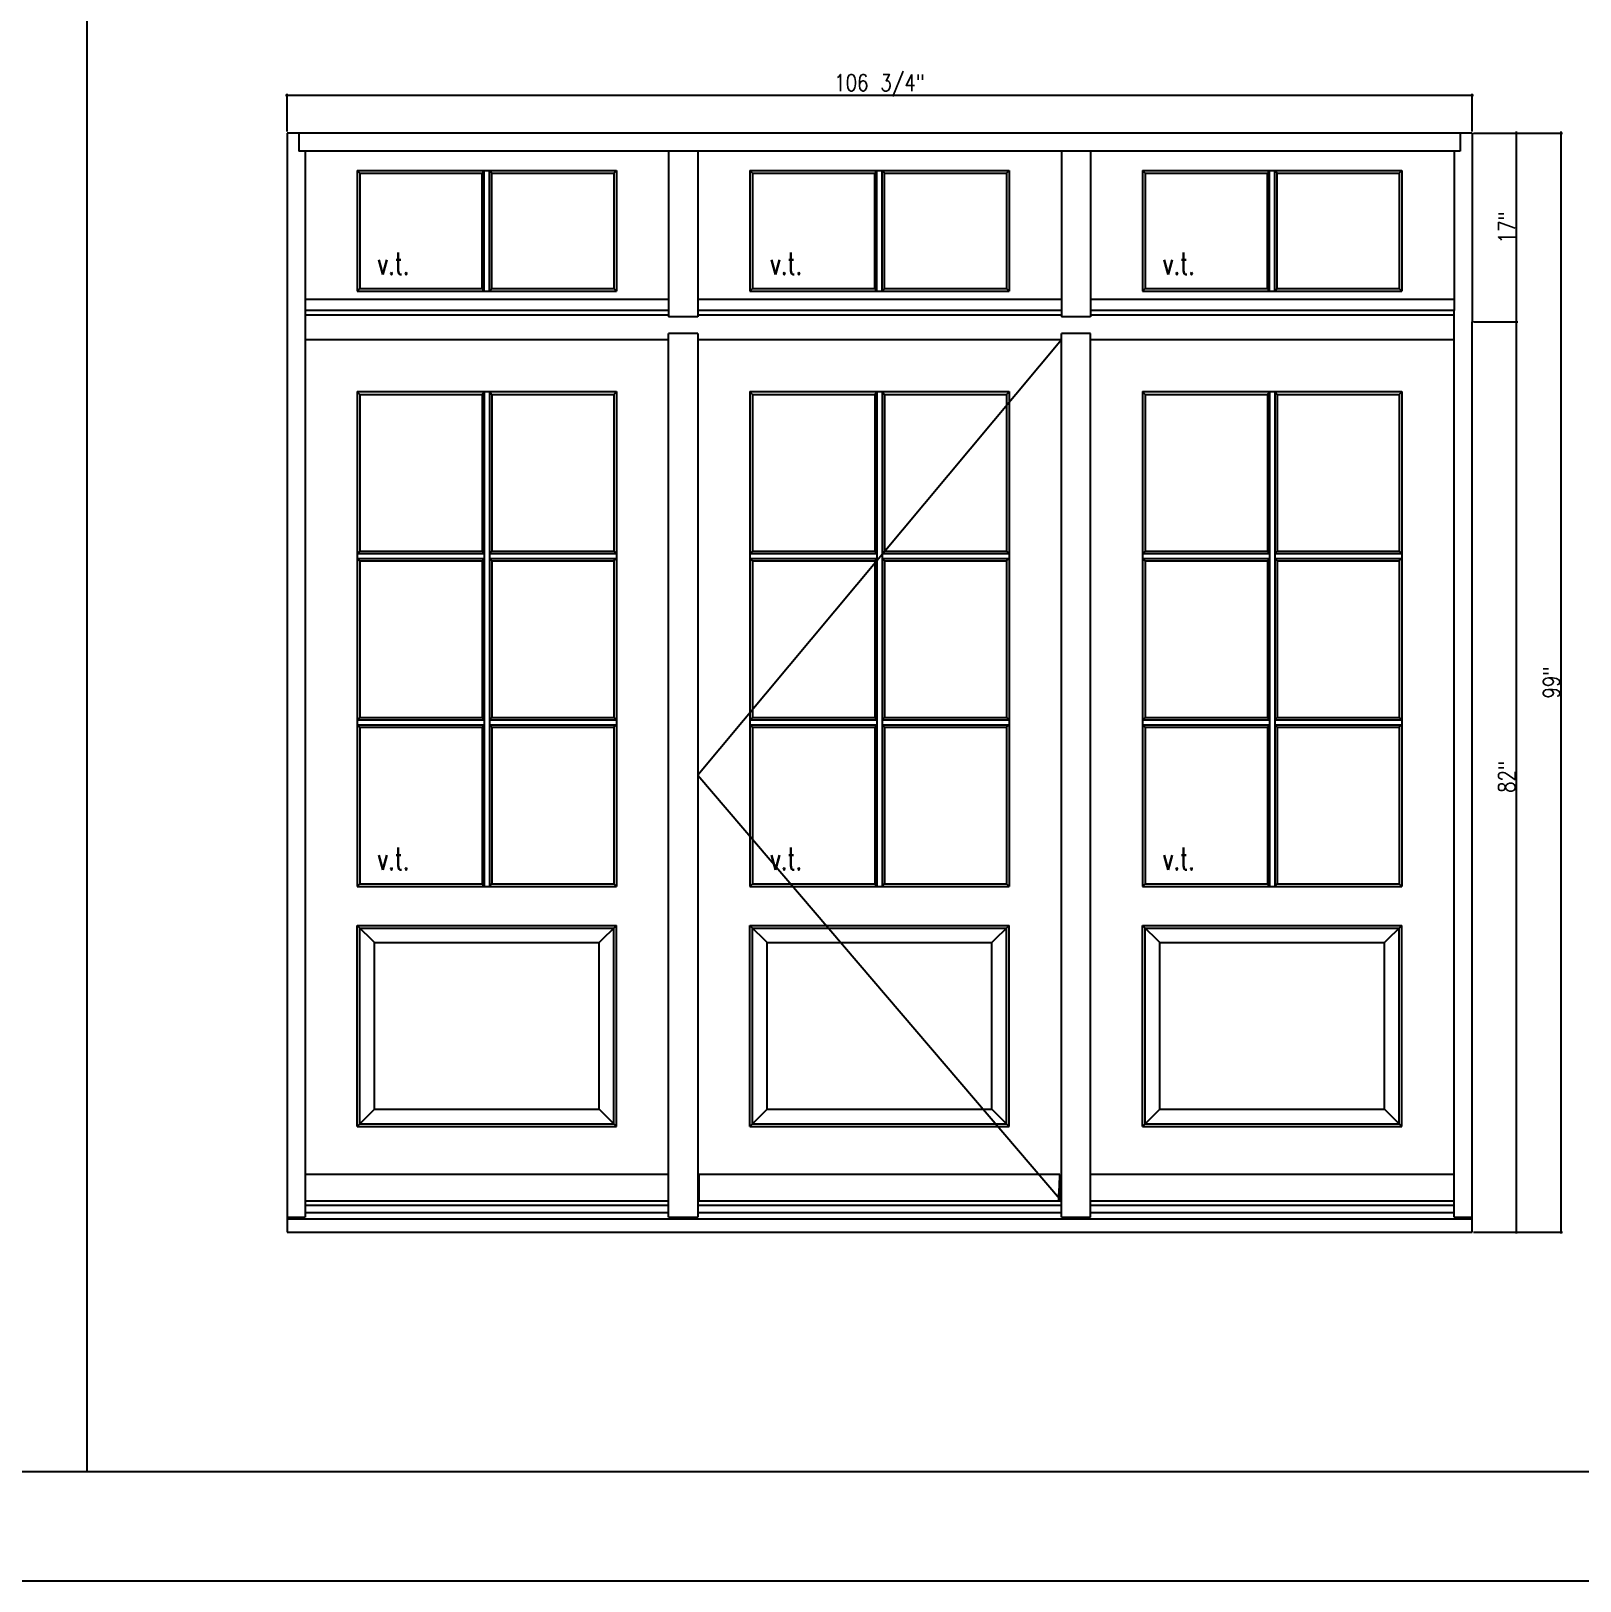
# Model space of a CAD drawing. Header units: inches. Extents: x 1985 to 11287, y 379 to 4336.
# Drawn here: x 8916.9 to 9056.4, y 3266.3 to 3405.9 of the extents above; entities that cross this region are included whole.
import ezdxf

# ---------------------------------------------------------------- set-up
doc = ezdxf.new("R2010")
doc.units = ezdxf.units.IN
doc.header["$MEASUREMENT"] = 0
doc.layers.get('0').update_dxf_attribs({"linetype": 'CONTINUOUS'})
doc.layers.get('Defpoints').update_dxf_attribs({"linetype": 'CONTINUOUS'})
for name, color, linetype in [('COTE1-1 99', 7, 'CONTINUOUS'), ('elevation 99', 7, 'CONTINUOUS'), ('opening side 99', 1, 'CONTINUOUS'), ('separation 99', 3, 'CONTINUOUS')]:
    doc.layers.add(name, color=color, linetype=linetype)
doc.styles.get("Standard").update_dxf_attribs({"font": 'txt.shx', "width": 0.8})
doc.dimstyles.new('Elevation', dxfattribs={"dimscale": 2, "dimtxt": 0.75, "dimasz": 0.0625, "dimexe": 0.0625, "dimexo": 0.0625, "dimgap": 0.0625, "dimtad": 1, "dimdec": 5, "dimzin": 0, "dimdsep": 46, "dimlunit": 5, "dimtxsty": 'Standard', "dimblk1": 'OBLIQUE', "dimblk2": 'OBLIQUE', "dimsah": 1, "dimcen": 2, "dimdle": 0.0625, "dimclrd": 1, "dimclre": 1, "dimadec": 1, "dimazin": 0, "dimtfac": 0.375, "dimtdec": 5, "dimtmove": 0, "dimatfit": 3, "dimldrblk": 'OBLIQUE', "dimfxl": 1, "dimfrac": 2, "dimtolj": 1, "dimtzin": 0, "dimarcsym": 0})

# ---------------------------------------------------------------- blocks, each defined once
blk = doc.blocks.new('_OBLIQUE')
at = {"color": 0, "linetype": 'ByBlock'}
blk.add_line((-0.5, -0.5), (0.5, 0.5), dxfattribs=at)
blk = doc.blocks.new('*D207')
at = {"layer": 'COTE1-1 99', "color": 1, "lineweight": -2, "transparency": 16777216}
for p, q in [((8939.83, 3400.13), (9046.83, 3400.13)), ((8939.96, 3396.85), (8939.96, 3400.26)), ((9046.71, 3396.85), (9046.71, 3400.26))]:
    blk.add_line(p, q, dxfattribs=at)
at = {"layer": 'Defpoints', "color": 0, "transparency": 16777216}
for p in [(9046.71, 3400.13), (8939.96, 3396.72), (9046.71, 3396.72)]:
    blk.add_point(p, dxfattribs=at)
at = {"layer": 'COTE1-1 99', "color": 1, "lineweight": -2, "transparency": 16777216, "xscale": 0.125, "yscale": 0.125, "zscale": 0.125, "rotation": 180}
blk.add_blockref('_OBLIQUE', (8939.96, 3400.13), dxfattribs=at)
at = {"layer": 'COTE1-1 99', "color": 1, "lineweight": -2, "transparency": 16777216, "xscale": 0.125, "yscale": 0.125, "zscale": 0.125}
blk.add_blockref('_OBLIQUE', (9046.71, 3400.13), dxfattribs=at)
at = {"layer": 'COTE1-1 99', "color": 0, "transparency": 16777216, "insert": (8993.33, 3401.01), "char_height": 1.5, "attachment_point": 5}
blk.add_mtext('\\A1;106 3/4"', dxfattribs=at)
blk = doc.blocks.new('*D208')
at = {"layer": 'COTE1-1 99', "color": 1, "lineweight": -2, "transparency": 16777216}
for p, q in [((9046.83, 3396.72), (9050.83, 3396.72)), ((9050.71, 3379.6), (9050.71, 3396.85)), ((9046.83, 3379.72), (9050.83, 3379.72))]:
    blk.add_line(p, q, dxfattribs=at)
at = {"layer": 'Defpoints', "color": 0, "transparency": 16777216}
for p in [(9046.71, 3396.72), (9050.71, 3396.72), (9046.71, 3379.72)]:
    blk.add_point(p, dxfattribs=at)
at = {"layer": 'COTE1-1 99', "color": 1, "lineweight": -2, "transparency": 16777216, "xscale": 0.125, "yscale": 0.125, "zscale": 0.125}
for p, rotation in [((9050.71, 3396.72), 90), ((9050.71, 3379.72), 270)]:
    blk.add_blockref('_OBLIQUE', p, dxfattribs=dict(at, rotation=rotation))
at = {"layer": 'COTE1-1 99', "color": 0, "transparency": 16777216, "insert": (9049.83, 3388.22), "char_height": 1.5, "attachment_point": 5, "rotation": 90}
blk.add_mtext('\\A1;17"', dxfattribs=at)
blk = doc.blocks.new('*D209')
at = {"layer": 'COTE1-1 99', "color": 1, "lineweight": -2, "transparency": 16777216}
for p, q in [((9046.83, 3379.72), (9050.83, 3379.72)), ((9050.71, 3297.6), (9050.71, 3379.85)), ((9046.83, 3297.72), (9050.83, 3297.72))]:
    blk.add_line(p, q, dxfattribs=at)
at = {"layer": 'Defpoints', "color": 0, "transparency": 16777216}
for p in [(9046.71, 3379.72), (9050.71, 3379.72), (9046.71, 3297.72)]:
    blk.add_point(p, dxfattribs=at)
at = {"layer": 'COTE1-1 99', "color": 1, "lineweight": -2, "transparency": 16777216, "xscale": 0.125, "yscale": 0.125, "zscale": 0.125}
for p, rotation in [((9050.71, 3379.72), 90), ((9050.71, 3297.72), 270)]:
    blk.add_blockref('_OBLIQUE', p, dxfattribs=dict(at, rotation=rotation))
at = {"layer": 'COTE1-1 99', "color": 0, "transparency": 16777216, "insert": (9049.83, 3338.72), "char_height": 1.5, "attachment_point": 5, "rotation": 90}
blk.add_mtext('\\A1;82"', dxfattribs=at)
blk = doc.blocks.new('*D210')
at = {"layer": 'COTE1-1 99', "color": 1, "lineweight": -2, "transparency": 16777216}
for p, q in [((9046.83, 3396.72), (9054.85, 3396.72)), ((9054.73, 3297.6), (9054.73, 3396.85)), ((9046.83, 3297.72), (9054.85, 3297.72))]:
    blk.add_line(p, q, dxfattribs=at)
at = {"layer": 'Defpoints', "color": 0, "transparency": 16777216}
for p in [(9046.71, 3396.72), (9054.73, 3396.72), (9046.71, 3297.72)]:
    blk.add_point(p, dxfattribs=at)
at = {"layer": 'COTE1-1 99', "color": 1, "lineweight": -2, "transparency": 16777216, "xscale": 0.125, "yscale": 0.125, "zscale": 0.125}
for p, rotation in [((9054.73, 3396.72), 90), ((9054.73, 3297.72), 270)]:
    blk.add_blockref('_OBLIQUE', p, dxfattribs=dict(at, rotation=rotation))
at = {"layer": 'COTE1-1 99', "color": 0, "transparency": 16777216, "insert": (9053.85, 3347.22), "char_height": 1.5, "attachment_point": 5, "rotation": 90}
blk.add_mtext('\\A1;99"', dxfattribs=at)

msp = doc.modelspace()

# ---------------------------------------------------------------- linework, layer by layer
at = {"layer": 'elevation 99'}
for p, q in [((8976.955807, 3396.722979), (8939.955807, 3396.722979)), ((8939.955807, 3396.722979), (8939.955807, 3380.722979)), ((8941.018307, 3396.722979), (8941.018307, 3395.097979)), ((9012.330807, 3396.722979), (8974.330807, 3396.722979)), ((9046.705807, 3396.722979), (9009.705807, 3396.722979)), ((9045.643307, 3396.722979), (9045.643307, 3395.097979)), ((9046.705807, 3396.722979), (9046.705807, 3379.722979)), ((8974.330807, 3395.097979), (8941.018307, 3395.097979)), ((8941.580807, 3395.097979), (8941.580807, 3380.722979)), ((8974.330807, 3395.097979), (8974.330807, 3380.160479)), ((8976.955807, 3395.097979), (8974.330807, 3395.097979)), ((9009.705807, 3395.097979), (8976.955807, 3395.097979)), ((8976.955807, 3395.097979), (8976.955807, 3380.160479)), ((9009.705807, 3395.097979), (9009.705807, 3380.160479)), ((9012.330807, 3395.097979), (9009.705807, 3395.097979)), ((9045.643307, 3395.097979), (9012.330807, 3395.097979)), ((9012.330807, 3395.097979), (9012.330807, 3380.160479)), ((9045.080807, 3395.097979), (9045.080807, 3380.722979)), ((8946.278121, 3393.339028), (8946.278121, 3382.481903)), ((8946.278121, 3393.339028), (8969.633494, 3393.339028)), ((8946.519192, 3393.097957), (8946.278121, 3393.339028)), ((8946.519192, 3393.097957), (8946.519192, 3382.722974)), ((8946.519192, 3393.097957), (8957.518307, 3393.097957)), ((8957.518307, 3393.097957), (8957.722507, 3393.339028)), ((8957.518307, 3382.722974), (8957.518307, 3393.097957)), ((8957.722507, 3382.481903), (8957.722507, 3393.339028)), ((8958.189107, 3382.481903), (8958.189107, 3393.339028)), ((8958.393307, 3393.097957), (8958.189107, 3393.339028)), ((8958.393307, 3382.722974), (8958.393307, 3393.097957)), ((8958.393307, 3393.097957), (8969.392422, 3393.097957)), ((8969.633494, 3393.339028), (8969.392422, 3393.097957)), ((8969.392422, 3393.097957), (8969.392422, 3382.722974)), ((8969.633494, 3393.339028), (8969.633494, 3382.481903)), ((8981.653121, 3393.339028), (8981.653121, 3382.481903)), ((8981.653121, 3393.339028), (9005.008494, 3393.339028)), ((8981.894192, 3393.097957), (8981.653121, 3393.339028)), ((8981.894192, 3393.097957), (8981.894192, 3382.722974)), ((8981.894192, 3393.097957), (8992.893307, 3393.097957)), ((8992.893307, 3393.097957), (8993.097507, 3393.339028)), ((8992.893307, 3382.722974), (8992.893307, 3393.097957)), ((8993.097507, 3382.481903), (8993.097507, 3393.339028)), ((8993.564107, 3382.481903), (8993.564107, 3393.339028)), ((8993.768307, 3393.097957), (8993.564107, 3393.339028)), ((8993.768307, 3382.722974), (8993.768307, 3393.097957)), ((8993.768307, 3393.097957), (9004.767422, 3393.097957)), ((9005.008494, 3393.339028), (9004.767422, 3393.097957)), ((9004.767422, 3393.097957), (9004.767422, 3382.722974)), ((9005.008494, 3393.339028), (9005.008494, 3382.481903)), ((9017.028121, 3393.339028), (9017.028121, 3382.481903)), ((9017.028121, 3393.339028), (9040.383494, 3393.339028)), ((9017.269192, 3393.097957), (9017.028121, 3393.339028)), ((9017.269192, 3393.097957), (9017.269192, 3382.722974)), ((9017.269192, 3393.097957), (9028.268307, 3393.097957)), ((9028.268307, 3393.097957), (9028.472507, 3393.339028)), ((9028.268307, 3382.722974), (9028.268307, 3393.097957)), ((9028.472507, 3382.481903), (9028.472507, 3393.339028)), ((9028.939107, 3382.481903), (9028.939107, 3393.339028)), ((9029.143307, 3393.097957), (9028.939107, 3393.339028)), ((9029.143307, 3382.722974), (9029.143307, 3393.097957)), ((9029.143307, 3393.097957), (9040.142422, 3393.097957)), ((9040.383494, 3393.339028), (9040.142422, 3393.097957)), ((9040.142422, 3393.097957), (9040.142422, 3382.722974)), ((9040.383494, 3393.339028), (9040.383494, 3382.481903)), ((8946.278121, 3382.481903), (8946.519192, 3382.722974)), ((8946.278121, 3382.481903), (8969.633494, 3382.481903)), ((8946.512715, 3382.722974), (8957.518307, 3382.722974)), ((8957.518307, 3382.722974), (8957.722507, 3382.481903)), ((8958.189107, 3382.481903), (8958.393307, 3382.722974)), ((8958.393307, 3382.722974), (8969.392422, 3382.722974)), ((8969.633494, 3382.481903), (8969.392422, 3382.722974)), ((8981.653121, 3382.481903), (8981.894192, 3382.722974)), ((8981.653121, 3382.481903), (9005.008494, 3382.481903)), ((8981.887715, 3382.722974), (8992.893307, 3382.722974)), ((8992.893307, 3382.722974), (8993.097507, 3382.481903)), ((8993.564107, 3382.481903), (8993.768307, 3382.722974)), ((8993.768307, 3382.722974), (9004.767422, 3382.722974)), ((9005.008494, 3382.481903), (9004.767422, 3382.722974)), ((9017.028121, 3382.481903), (9017.269192, 3382.722974)), ((9017.028121, 3382.481903), (9040.383494, 3382.481903)), ((9017.262715, 3382.722974), (9028.268307, 3382.722974)), ((9028.268307, 3382.722974), (9028.472507, 3382.481903)), ((9028.939107, 3382.481903), (9029.143307, 3382.722974)), ((9029.143307, 3382.722974), (9040.142422, 3382.722974)), ((9040.383494, 3382.481903), (9040.142422, 3382.722974)), ((8939.955807, 3380.722979), (8939.955807, 3297.722979)), ((8939.955807, 3380.722979), (8939.955807, 3297.722979)), ((8974.330807, 3381.722979), (8941.580807, 3381.722979)), ((8974.330807, 3380.722979), (8941.580807, 3380.722979)), ((8941.580807, 3380.722979), (8941.580807, 3380.347979)), ((8941.580807, 3380.722979), (8941.580807, 3380.347979)), ((9009.705807, 3381.722979), (8976.955807, 3381.722979)), ((9009.705807, 3380.722979), (8976.955807, 3380.722979)), ((9009.705807, 3380.722979), (8976.955807, 3380.722979)), ((9009.705807, 3380.722979), (8976.955807, 3380.722979)), ((9045.080807, 3381.722979), (9012.330807, 3381.722979)), ((9045.080807, 3380.722979), (9012.330807, 3380.722979)), ((9045.080807, 3380.347979), (9045.080807, 3380.722979)), ((9045.080807, 3380.347979), (9045.080807, 3380.722979)), ((8941.580807, 3380.347979), (8974.330807, 3380.347979)), ((8941.580807, 3380.347979), (8941.580807, 3378.097979)), ((8976.955807, 3380.160479), (8974.330807, 3380.160479)), ((8976.955807, 3380.347979), (9009.705807, 3380.347979)), ((9012.330807, 3380.160479), (9009.705807, 3380.160479)), ((9012.330807, 3380.347979), (9045.080807, 3380.347979)), ((9045.080807, 3378.097979), (9045.080807, 3380.347979)), ((9046.705807, 3297.722979), (9046.705807, 3379.722979)), ((9046.705807, 3297.722979), (9046.705807, 3379.722979)), ((8974.330807, 3378.097979), (8941.580807, 3378.097979)), ((8974.330807, 3378.097979), (8941.580807, 3378.097979)), ((8941.580807, 3378.097979), (8941.580807, 3299.051104)), ((8941.580807, 3378.097979), (8941.580807, 3299.051104)), ((8974.330807, 3299.051104), (8974.330807, 3378.660479)), ((8976.955807, 3378.660479), (8974.330807, 3378.660479)), ((8976.955807, 3378.660479), (8976.955807, 3299.051104)), ((9009.705807, 3378.097979), (8976.955807, 3378.097979)), ((9009.705807, 3378.097979), (8976.955807, 3378.097979)), ((9009.705807, 3299.051104), (9009.705807, 3378.660479)), ((9012.330807, 3378.660479), (9009.705807, 3378.660479)), ((9012.330807, 3299.051104), (9012.330807, 3378.660479)), ((9045.080807, 3378.097979), (9012.330807, 3378.097979)), ((9045.080807, 3378.097979), (9012.330807, 3378.097979)), ((9045.080807, 3299.051104), (9045.080807, 3378.097979)), ((9045.080807, 3299.051104), (9045.080807, 3378.097979)), ((8946.277221, 3373.428302), (8946.277221, 3328.861307)), ((8946.277221, 3373.428302), (8969.634394, 3373.428302)), ((8946.518292, 3373.16043), (8946.277221, 3373.428302)), ((8946.518292, 3373.16043), (8946.518292, 3359.05693)), ((8946.518292, 3373.16043), (8957.518307, 3373.16043)), ((8957.518307, 3373.16043), (8957.722507, 3373.428302)), ((8957.518307, 3373.16043), (8957.518307, 3359.05693)), ((8957.722507, 3373.428302), (8957.722507, 3328.861307)), ((8958.189107, 3373.428302), (8958.189107, 3328.861307)), ((8958.189107, 3373.428302), (8958.393307, 3373.16043)), ((8958.393307, 3373.16043), (8958.393307, 3359.05693)), ((8958.393307, 3373.16043), (8969.393322, 3373.16043)), ((8969.393322, 3373.16043), (8969.634394, 3373.428302)), ((8969.393322, 3373.16043), (8969.393322, 3359.05693)), ((8969.634394, 3373.428302), (8969.634394, 3328.861307)), ((8981.652221, 3373.428302), (8981.652221, 3328.861307)), ((8981.652221, 3373.428302), (9005.009394, 3373.428302)), ((8981.893292, 3373.16043), (8981.652221, 3373.428302)), ((8981.893292, 3373.16043), (8981.893292, 3359.05693)), ((8981.893292, 3373.16043), (8992.893307, 3373.16043)), ((8992.893307, 3373.16043), (8993.097507, 3373.428302)), ((8992.893307, 3373.16043), (8992.893307, 3359.05693)), ((8993.097507, 3373.428302), (8993.097507, 3328.861307)), ((8993.564107, 3373.428302), (8993.564107, 3328.861307)), ((8993.564107, 3373.428302), (8993.768307, 3373.16043)), ((8993.768307, 3373.16043), (8993.768307, 3359.05693)), ((8993.768307, 3373.16043), (9004.768322, 3373.16043)), ((9004.768322, 3373.16043), (9005.009394, 3373.428302)), ((9004.768322, 3373.16043), (9004.768322, 3359.05693)), ((9005.009394, 3373.428302), (9005.009394, 3328.861307)), ((9017.027221, 3373.428302), (9017.027221, 3328.861307)), ((9017.027221, 3373.428302), (9040.384394, 3373.428302)), ((9017.268292, 3373.16043), (9017.027221, 3373.428302)), ((9017.268292, 3373.16043), (9017.268292, 3359.05693)), ((9017.268292, 3373.16043), (9028.268307, 3373.16043)), ((9028.268307, 3373.16043), (9028.472507, 3373.428302)), ((9028.268307, 3373.16043), (9028.268307, 3359.05693)), ((9028.472507, 3373.428302), (9028.472507, 3328.861307)), ((9028.939107, 3373.428302), (9028.939107, 3328.861307)), ((9028.939107, 3373.428302), (9029.143307, 3373.16043)), ((9029.143307, 3373.16043), (9029.143307, 3359.05693)), ((9029.143307, 3373.16043), (9040.143322, 3373.16043)), ((9040.143322, 3373.16043), (9040.384394, 3373.428302)), ((9040.143322, 3373.16043), (9040.143322, 3359.05693)), ((9040.384394, 3373.428302), (9040.384394, 3328.861307)), ((8946.518292, 3359.05693), (8946.277221, 3358.85273)), ((8946.277221, 3358.85273), (8957.722507, 3358.85273)), ((8946.277221, 3358.38613), (8957.722507, 3358.38613)), ((8946.518292, 3358.18193), (8946.277221, 3358.38613)), ((8946.518292, 3359.05693), (8957.518307, 3359.05693)), ((8946.518292, 3358.18193), (8957.518307, 3358.18193)), ((8946.518292, 3358.18193), (8946.518292, 3344.07843)), ((8957.518307, 3359.05693), (8957.722507, 3358.85273)), ((8957.518307, 3358.18193), (8957.722507, 3358.38613)), ((8957.518307, 3358.18193), (8957.518307, 3344.07843)), ((8958.393307, 3359.05693), (8958.189107, 3358.85273)), ((8958.189107, 3358.85273), (8969.634394, 3358.85273)), ((8958.393307, 3358.18193), (8958.189107, 3358.38613)), ((8958.189107, 3358.38613), (8969.634394, 3358.38613)), ((8958.393307, 3359.05693), (8969.393322, 3359.05693)), ((8958.393307, 3358.18193), (8969.393322, 3358.18193)), ((8958.393307, 3358.18193), (8958.393307, 3344.07843)), ((8969.393322, 3359.05693), (8969.634394, 3358.85273)), ((8969.393322, 3358.18193), (8969.634394, 3358.38613)), ((8969.393322, 3358.18193), (8969.393322, 3344.07843)), ((8981.893292, 3359.05693), (8981.652221, 3358.85273)), ((8981.652221, 3358.85273), (8993.097507, 3358.85273)), ((8981.652221, 3358.38613), (8993.097507, 3358.38613)), ((8981.893292, 3358.18193), (8981.652221, 3358.38613)), ((8981.893292, 3359.05693), (8992.893307, 3359.05693)), ((8981.893292, 3358.18193), (8992.893307, 3358.18193)), ((8981.893292, 3358.18193), (8981.893292, 3344.07843)), ((8992.893307, 3359.05693), (8993.097507, 3358.85273)), ((8992.893307, 3358.18193), (8993.097507, 3358.38613)), ((8992.893307, 3358.18193), (8992.893307, 3344.07843)), ((8993.768307, 3359.05693), (8993.564107, 3358.85273)), ((8993.564107, 3358.85273), (9005.009394, 3358.85273)), ((8993.768307, 3358.18193), (8993.564107, 3358.38613)), ((8993.564107, 3358.38613), (9005.009394, 3358.38613)), ((8993.768307, 3359.05693), (9004.768322, 3359.05693)), ((8993.768307, 3358.18193), (9004.768322, 3358.18193)), ((8993.768307, 3358.18193), (8993.768307, 3344.07843)), ((9004.768322, 3359.05693), (9005.009394, 3358.85273)), ((9004.768322, 3358.18193), (9005.009394, 3358.38613)), ((9004.768322, 3358.18193), (9004.768322, 3344.07843)), ((9017.268292, 3359.05693), (9017.027221, 3358.85273)), ((9017.027221, 3358.85273), (9028.472507, 3358.85273)), ((9017.027221, 3358.38613), (9028.472507, 3358.38613)), ((9017.268292, 3358.18193), (9017.027221, 3358.38613)), ((9017.268292, 3359.05693), (9028.268307, 3359.05693)), ((9017.268292, 3358.18193), (9028.268307, 3358.18193)), ((9017.268292, 3358.18193), (9017.268292, 3344.07843)), ((9028.268307, 3359.05693), (9028.472507, 3358.85273)), ((9028.268307, 3358.18193), (9028.472507, 3358.38613)), ((9028.268307, 3358.18193), (9028.268307, 3344.07843)), ((9029.143307, 3359.05693), (9028.939107, 3358.85273)), ((9028.939107, 3358.85273), (9040.384394, 3358.85273)), ((9029.143307, 3358.18193), (9028.939107, 3358.38613)), ((9028.939107, 3358.38613), (9040.384394, 3358.38613)), ((9029.143307, 3359.05693), (9040.143322, 3359.05693)), ((9029.143307, 3358.18193), (9040.143322, 3358.18193)), ((9029.143307, 3358.18193), (9029.143307, 3344.07843)), ((9040.143322, 3359.05693), (9040.384394, 3358.85273)), ((9040.143322, 3358.18193), (9040.384394, 3358.38613)), ((9040.143322, 3358.18193), (9040.143322, 3344.07843)), ((8946.518292, 3344.07843), (8946.277221, 3343.87423)), ((8946.277221, 3343.87423), (8957.722507, 3343.87423)), ((8946.277221, 3343.412079), (8957.722507, 3343.412079)), ((8946.518292, 3344.07843), (8957.518307, 3344.07843)), ((8946.518292, 3343.207879), (8957.518307, 3343.207879)), ((8946.518292, 3343.207879), (8946.518292, 3329.102379)), ((8957.518307, 3343.207879), (8957.518307, 3329.102379)), ((8958.189107, 3343.87423), (8969.634394, 3343.87423)), ((8958.189107, 3343.412079), (8969.634394, 3343.412079)), ((8958.393307, 3344.07843), (8969.393322, 3344.07843)), ((8958.393307, 3343.207879), (8958.393307, 3329.102379)), ((8958.393307, 3343.207879), (8969.393322, 3343.207879)), ((8969.393322, 3344.07843), (8969.634394, 3343.87423)), ((8969.393322, 3343.207879), (8969.634394, 3343.412079)), ((8969.393322, 3343.207879), (8969.393322, 3329.102379)), ((8981.893292, 3344.07843), (8981.652221, 3343.87423)), ((8981.652221, 3343.87423), (8993.097507, 3343.87423)), ((8981.652221, 3343.412079), (8993.097507, 3343.412079)), ((8981.893292, 3344.07843), (8992.893307, 3344.07843)), ((8981.893292, 3343.207879), (8992.893307, 3343.207879)), ((8981.893292, 3343.207879), (8981.893292, 3329.102379)), ((8992.893307, 3343.207879), (8992.893307, 3329.102379)), ((8993.564107, 3343.87423), (9005.009394, 3343.87423)), ((8993.564107, 3343.412079), (9005.009394, 3343.412079)), ((8993.768307, 3344.07843), (9004.768322, 3344.07843)), ((8993.768307, 3343.207879), (8993.768307, 3329.102379)), ((8993.768307, 3343.207879), (9004.768322, 3343.207879)), ((9004.768322, 3344.07843), (9005.009394, 3343.87423)), ((9004.768322, 3343.207879), (9005.009394, 3343.412079)), ((9004.768322, 3343.207879), (9004.768322, 3329.102379)), ((9017.268292, 3344.07843), (9017.027221, 3343.87423)), ((9017.027221, 3343.87423), (9028.472507, 3343.87423)), ((9017.027221, 3343.412079), (9028.472507, 3343.412079)), ((9017.268292, 3344.07843), (9028.268307, 3344.07843)), ((9017.268292, 3343.207879), (9028.268307, 3343.207879)), ((9017.268292, 3343.207879), (9017.268292, 3329.102379)), ((9028.268307, 3343.207879), (9028.268307, 3329.102379)), ((9028.939107, 3343.87423), (9040.384394, 3343.87423)), ((9028.939107, 3343.412079), (9040.384394, 3343.412079)), ((9029.143307, 3344.07843), (9040.143322, 3344.07843)), ((9029.143307, 3343.207879), (9029.143307, 3329.102379)), ((9029.143307, 3343.207879), (9040.143322, 3343.207879)), ((9040.143322, 3344.07843), (9040.384394, 3343.87423)), ((9040.143322, 3343.207879), (9040.384394, 3343.412079)), ((9040.143322, 3343.207879), (9040.143322, 3329.102379)), ((8946.277221, 3328.861307), (8946.518292, 3329.102379)), ((8946.277221, 3328.861307), (8969.634394, 3328.861307)), ((8946.518292, 3329.102379), (8957.518307, 3329.102379)), ((8957.518307, 3329.102379), (8957.722507, 3328.861307)), ((8958.393307, 3329.102379), (8958.189107, 3328.861307)), ((8958.393307, 3329.102379), (8969.393322, 3329.102379)), ((8969.634394, 3328.861307), (8969.393322, 3329.102379)), ((8981.652221, 3328.861307), (8981.893292, 3329.102379)), ((8981.652221, 3328.861307), (9005.009394, 3328.861307)), ((8981.893292, 3329.102379), (8992.893307, 3329.102379)), ((8992.893307, 3329.102379), (8993.097507, 3328.861307)), ((8993.768307, 3329.102379), (8993.564107, 3328.861307)), ((8993.768307, 3329.102379), (9004.768322, 3329.102379)), ((9005.009394, 3328.861307), (9004.768322, 3329.102379)), ((9017.027221, 3328.861307), (9017.268292, 3329.102379)), ((9017.027221, 3328.861307), (9040.384394, 3328.861307)), ((9017.268292, 3329.102379), (9028.268307, 3329.102379)), ((9028.268307, 3329.102379), (9028.472507, 3328.861307)), ((9029.143307, 3329.102379), (9028.939107, 3328.861307)), ((9029.143307, 3329.102379), (9040.143322, 3329.102379)), ((9040.384394, 3328.861307), (9040.143322, 3329.102379)), ((8946.277162, 3325.34345), (8969.634438, 3325.34345)), ((8946.277162, 3307.231868), (8946.277162, 3325.34345)), ((8947.830733, 3323.789829), (8946.277162, 3325.34345)), ((8946.518233, 3325.102329), (8969.393366, 3325.102329)), ((8946.518233, 3307.472939), (8946.518233, 3325.102329)), ((8969.634438, 3325.34345), (8968.080866, 3323.789829)), ((8969.393366, 3307.472939), (8969.393366, 3325.102329)), ((8969.634438, 3307.231868), (8969.634438, 3325.34345)), ((8983.205733, 3323.789829), (8981.652162, 3325.34345)), ((8981.652162, 3307.231868), (8981.652162, 3325.34345)), ((8981.652162, 3325.34345), (9005.009438, 3325.34345)), ((8981.893233, 3307.472939), (8981.893233, 3325.102329)), ((8981.893233, 3325.102329), (9004.768366, 3325.102329)), ((9005.009438, 3325.34345), (9003.455866, 3323.789829)), ((9004.768366, 3307.472939), (9004.768366, 3325.102329)), ((9005.009438, 3307.231868), (9005.009438, 3325.34345)), ((9017.027162, 3325.34345), (9040.384438, 3325.34345)), ((9017.027162, 3307.231868), (9017.027162, 3325.34345)), ((9018.580733, 3323.789829), (9017.027162, 3325.34345)), ((9017.268233, 3325.102329), (9040.143366, 3325.102329)), ((9017.268233, 3307.472939), (9017.268233, 3325.102329)), ((9040.384438, 3325.34345), (9038.830866, 3323.789829)), ((9040.143366, 3307.472939), (9040.143366, 3325.102329)), ((9040.384438, 3307.231868), (9040.384438, 3325.34345)), ((8947.830733, 3323.789829), (8968.080866, 3323.789829)), ((8947.830733, 3308.785439), (8947.830733, 3323.789829)), ((8968.080866, 3308.785439), (8968.080866, 3323.789829)), ((8983.205733, 3308.785439), (8983.205733, 3323.789829)), ((8983.205733, 3323.789829), (9003.455866, 3323.789829)), ((9003.455866, 3308.785439), (9003.455866, 3323.789829)), ((9018.580733, 3323.789829), (9038.830866, 3323.789829)), ((9018.580733, 3308.785439), (9018.580733, 3323.789829)), ((9038.830866, 3308.785439), (9038.830866, 3323.789829)), ((8946.277162, 3307.231868), (8947.830733, 3308.785439)), ((8947.830733, 3308.785439), (8968.080866, 3308.785439)), ((8969.634438, 3307.231868), (8968.080866, 3308.785439)), ((8981.652162, 3307.231868), (8983.205733, 3308.785439)), ((8983.205733, 3308.785439), (9003.455866, 3308.785439)), ((9005.009438, 3307.231868), (9003.455866, 3308.785439)), ((9017.027162, 3307.231868), (9018.580733, 3308.785439)), ((9018.580733, 3308.785439), (9038.830866, 3308.785439)), ((9040.384438, 3307.231868), (9038.830866, 3308.785439)), ((8946.277162, 3307.231868), (8969.634438, 3307.231868)), ((8946.518233, 3307.472939), (8969.393366, 3307.472939)), ((8981.652162, 3307.231868), (9005.009438, 3307.231868)), ((8981.893233, 3307.472939), (9004.768366, 3307.472939)), ((9017.027162, 3307.231868), (9040.384438, 3307.231868)), ((9017.268233, 3307.472939), (9040.143366, 3307.472939)), ((8974.330807, 3302.910473), (8941.580807, 3302.910473)), ((8974.205807, 3302.910473), (8941.705807, 3302.910473)), ((9009.580807, 3302.910473), (8977.080807, 3302.910473)), ((8977.080807, 3300.535473), (8977.080807, 3302.910473)), ((9009.580807, 3302.910473), (8977.080807, 3302.910473)), ((8977.080807, 3300.535473), (8977.080807, 3302.910473)), ((9009.580807, 3300.535473), (9009.580807, 3302.910473)), ((9009.580807, 3300.535473), (9009.580807, 3302.910473)), ((9045.080807, 3302.910473), (9012.330807, 3302.910473)), ((9044.955807, 3302.910473), (9012.455807, 3302.910473)), ((8941.580807, 3300.535473), (8974.330807, 3300.535473)), ((8941.580807, 3300.535473), (8974.330807, 3300.535473)), ((8941.580807, 3300.143855), (8974.330807, 3300.143855)), ((8941.580807, 3300.143855), (8974.330807, 3300.143855)), ((8976.955807, 3300.535473), (9009.705807, 3300.535473)), ((8976.955807, 3300.535473), (9009.705807, 3300.535473)), ((8976.955807, 3300.143855), (9009.705807, 3300.143855)), ((8976.955807, 3300.143855), (9009.705807, 3300.143855)), ((9009.455807, 3300.722973), (9009.455807, 3300.535473)), ((9009.455807, 3300.722973), (9009.455807, 3300.535473)), ((9009.49405, 3300.535473), (9009.503476, 3300.660473)), ((9009.49405, 3300.535473), (9009.503476, 3300.660473)), ((9009.503476, 3300.660473), (9009.514104, 3300.535473)), ((9009.503476, 3300.660473), (9009.514104, 3300.535473)), ((9012.330807, 3300.535473), (9045.080807, 3300.535473)), ((9012.330807, 3300.535473), (9045.080807, 3300.535473)), ((9012.330807, 3300.143855), (9045.080807, 3300.143855)), ((9012.330807, 3300.143855), (9045.080807, 3300.143855)), ((8939.955807, 3299.051104), (8941.580807, 3299.051104)), ((8939.955807, 3299.051104), (8941.580807, 3299.051104)), ((8939.955807, 3298.910479), (8976.955807, 3298.910479)), ((8939.955807, 3298.910479), (8976.955807, 3298.910479)), ((8941.580807, 3299.472973), (8974.330807, 3299.472973)), ((8974.330807, 3299.051104), (8976.955807, 3299.051104)), ((8974.330807, 3299.051104), (8976.955807, 3299.051104)), ((8974.330807, 3299.051104), (8976.955807, 3299.051104)), ((8974.330807, 3299.051104), (8976.955807, 3299.051104)), ((8974.330807, 3298.910479), (9012.330807, 3298.910479)), ((8974.330807, 3298.910479), (9012.330807, 3298.910479)), ((8976.955807, 3299.472973), (9009.705807, 3299.472973)), ((9009.705807, 3299.051104), (9012.330807, 3299.051104)), ((9009.705807, 3299.051104), (9012.330807, 3299.051104)), ((9009.705807, 3299.051104), (9012.330807, 3299.051104)), ((9009.705807, 3299.051104), (9012.330807, 3299.051104)), ((9009.705807, 3298.910479), (9046.705807, 3298.910479)), ((9009.705807, 3298.910479), (9046.705807, 3298.910479)), ((9012.330807, 3299.472973), (9045.080807, 3299.472973)), ((9045.080807, 3299.051104), (9046.705807, 3299.051104)), ((9045.080807, 3299.051104), (9046.705807, 3299.051104)), ((8939.955807, 3297.722979), (8976.955807, 3297.722979)), ((8939.955807, 3297.722979), (8974.330807, 3297.722979)), ((8939.955807, 3297.722979), (8967.830807, 3297.722979)), ((8939.955807, 3297.722979), (8976.955807, 3297.722979)), ((8939.955807, 3297.722979), (8974.330807, 3297.722979)), ((8939.955807, 3297.722979), (8967.830807, 3297.722979)), ((8974.330807, 3297.722979), (9003.205807, 3297.722979)), ((8974.330807, 3297.722979), (9009.705807, 3297.722979)), ((8974.330807, 3297.722979), (9012.330807, 3297.722979)), ((8974.330807, 3297.722979), (9003.205807, 3297.722979)), ((8974.330807, 3297.722979), (9009.705807, 3297.722979)), ((8974.330807, 3297.722979), (9012.330807, 3297.722979)), ((9009.705807, 3297.722979), (9038.580807, 3297.722979)), ((9009.705807, 3297.722979), (9045.080807, 3297.722979)), ((9009.705807, 3297.722979), (9046.705807, 3297.722979)), ((9009.705807, 3297.722979), (9038.580807, 3297.722979)), ((9009.705807, 3297.722979), (9045.080807, 3297.722979)), ((9009.705807, 3297.722979), (9046.705807, 3297.722979))]:
    msp.add_line(p, q, dxfattribs=at)
at = {"layer": 'elevation 99', "color": 7}
for p, q in [((8946.518292, 3343.207879), (8946.277221, 3343.412079)), ((8957.518307, 3344.07843), (8957.722507, 3343.87423)), ((8957.518307, 3343.207879), (8957.722507, 3343.412079)), ((8958.393307, 3344.07843), (8958.189107, 3343.87423)), ((8958.393307, 3343.207879), (8958.189107, 3343.412079)), ((8981.893292, 3343.207879), (8981.652221, 3343.412079)), ((8992.893307, 3344.07843), (8993.097507, 3343.87423)), ((8992.893307, 3343.207879), (8993.097507, 3343.412079)), ((8993.768307, 3344.07843), (8993.564107, 3343.87423)), ((8993.768307, 3343.207879), (8993.564107, 3343.412079)), ((9017.268292, 3343.207879), (9017.027221, 3343.412079)), ((9028.268307, 3344.07843), (9028.472507, 3343.87423)), ((9028.268307, 3343.207879), (9028.472507, 3343.412079)), ((9029.143307, 3344.07843), (9028.939107, 3343.87423)), ((9029.143307, 3343.207879), (9028.939107, 3343.412079))]:
    msp.add_line(p, q, dxfattribs=at)
at = {"layer": 'elevation 99'}
for centre, radius, start, end in [((8991.415345, 3302.645715), 18.140881, 354.32963932, 0.35560171), ((8991.415345, 3302.645715), 18.140881, 354.32963932, 0.35560171), ((9009.967354, 3302.769017), 0.411617, 159.90001428, 181.49147604), ((9009.967354, 3302.769017), 0.411617, 159.90001428, 181.49147604), ((9012.11334, 3300.551062), 2.663087, 173.48326078, 176.29878354), ((9012.11334, 3300.551062), 2.663087, 173.48326078, 176.29878354)]:
    msp.add_arc(centre, radius, start, end, dxfattribs=at)
at = {"layer": 'opening side 99', "color": 1}
for p, q in [((9009.705807, 3378.097979), (8976.955807, 3338.887041)), ((8976.955807, 3338.887041), (9009.705807, 3300.535473))]:
    msp.add_line(p, q, dxfattribs=at)
at = {"layer": 'separation 99'}
for p, q in [((8921.932747, 3764.575732), (8921.932747, 3276.128059)), ((9943.552213, 3276.128059), (7685.752407, 3276.128059))]:
    msp.add_line(p, q, dxfattribs=at)
msp.add_lwpolyline([(9954.635727, 3266.28393), (7087.963638, 3266.28393), (7087.963638, 4336.37128), (9954.635727, 4336.37128)], close=True, dxfattribs=at)

# ---------------------------------------------------------------- texts
at = {"layer": 'elevation 99', "width": 0.7}
for p in [(8948.103804, 3383.968238), (8983.478745, 3383.968179), (9018.853745, 3383.968238), (8948.098227, 3330.347642), (8983.473168, 3330.347583), (9018.848168, 3330.347642)]:
    msp.add_text('v.t.', height=2, dxfattribs=at).set_placement(p)

# ---------------------------------------------------------------- dimensions: what is measured, and where the dimension line sits
at = {"layer": 'COTE1-1 99'}
dim = msp.add_linear_dim(base=(9046.705807, 3400.130656), p1=(8939.955807, 3396.722979), p2=(9046.705807, 3396.722979), dimstyle='Elevation', override={"dimtxt": 0.75, "dimdec": 5, "dimlunit": 5, "dimpost": '"'}, dxfattribs=at)
dim.commit()
dim.dimension.update_dxf_attribs({"geometry": '*D207', "text_midpoint": (8993.330807, 3401.005656)})
for base, p1, p2, override, picture, middle in [((9050.709361, 3396.722979), (9046.705807, 3379.722979), (9046.705807, 3396.722979), {"dimtxt": 0.75, "dimdec": 5, "dimlunit": 5, "dimpost": '"'}, '*D208', (9049.834361, 3388.222979)), ((9054.729966, 3396.722979), (9046.705807, 3297.722979), (9046.705807, 3396.722979), {"dimpost": '"'}, '*D210', (9053.854966, 3347.222979)), ((9050.709361, 3379.722979), (9046.705807, 3297.722979), (9046.705807, 3379.722979), {"dimtxt": 0.75, "dimdec": 5, "dimlunit": 5, "dimpost": '"'}, '*D209', (9049.834361, 3338.722979))]:
    dim = msp.add_linear_dim(base=base, p1=p1, p2=p2, angle=90, dimstyle='Elevation', override=override, dxfattribs=at)
    dim.commit()
    dim.dimension.update_dxf_attribs({"geometry": picture, "text_midpoint": middle})

doc.saveas('drawing.dxf')
